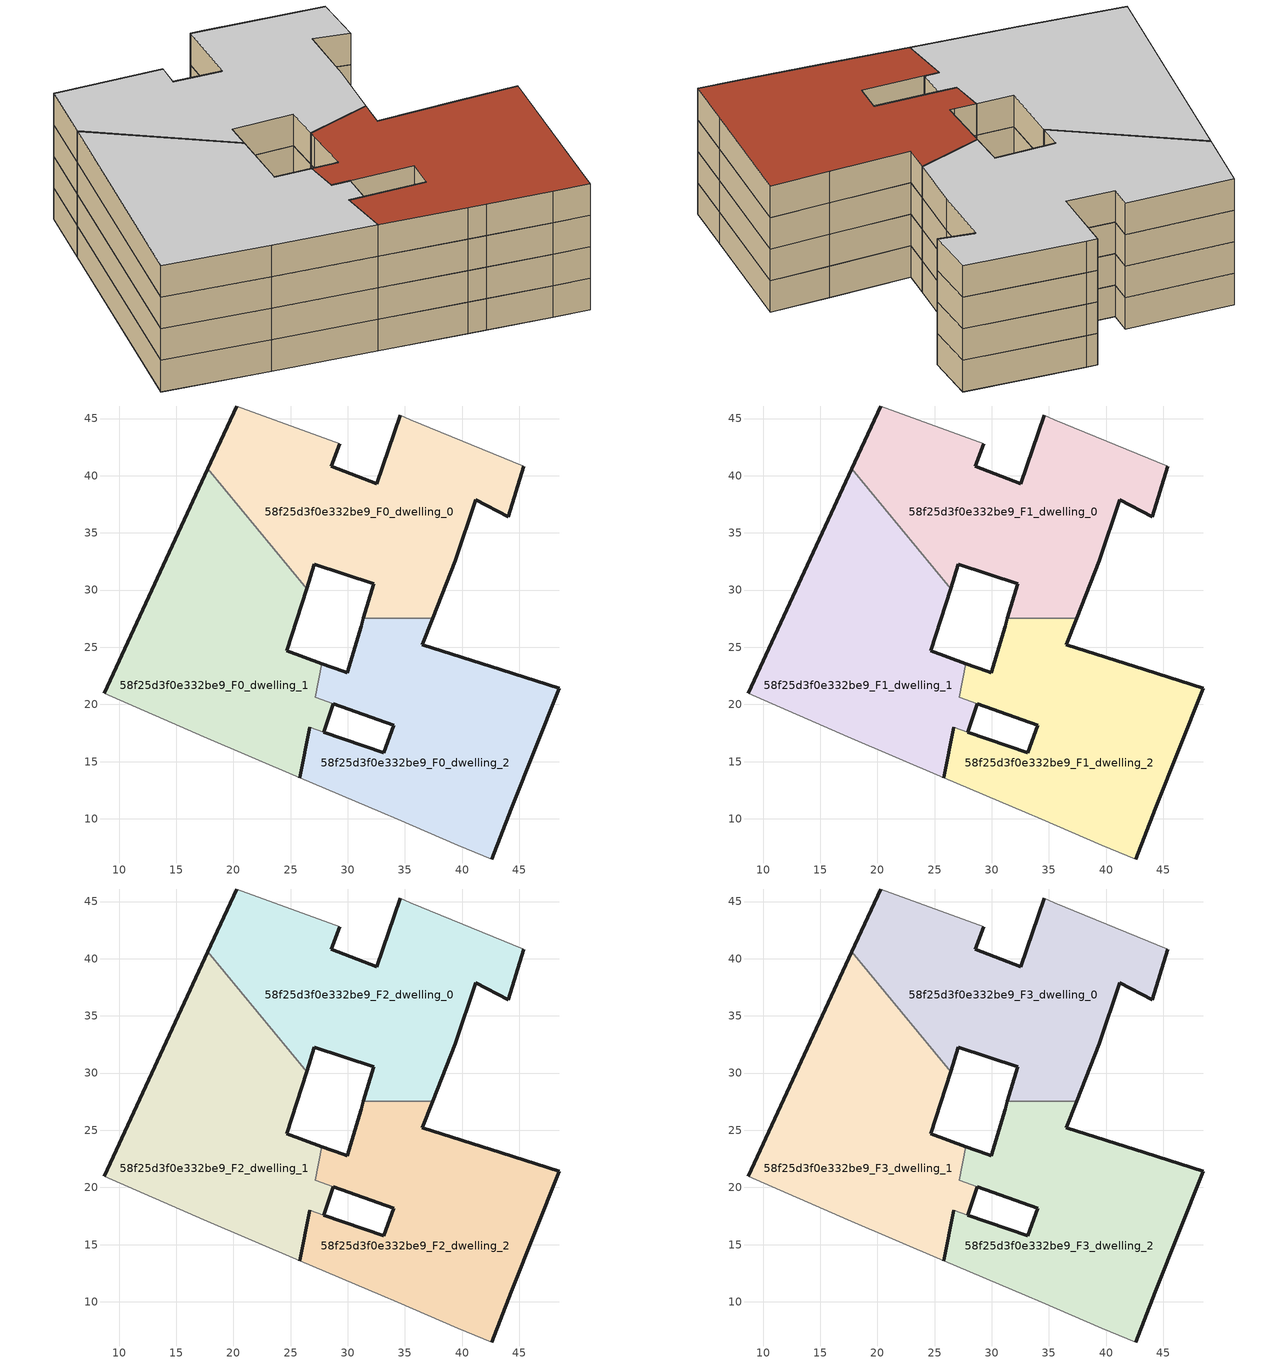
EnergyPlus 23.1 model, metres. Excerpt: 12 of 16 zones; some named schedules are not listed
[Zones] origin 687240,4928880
58f25d3f0e332be9_F0_dwelling_0
 floor ground (EU_floor_Construction): 39.4,32.55 41.17,37.9 44.05,36.41 45.37,40.84 35.47,44.91 34.59,45.27 32.55,39.31 28.55,40.85 29.3,42.82 20.3,46.1 17.76,40.59 26.4,30.1 27.08,32.27 32.26,30.56 31.37,27.54 37.43,27.54 z0
 wall outside (EU_wall_Construction): 29.3,42.82 28.55,40.85 32.55,39.31 34.59,45.27 / 45.37,40.84 44.05,36.41 41.17,37.9 39.4,32.55 37.43,27.54 / 31.37,27.54 32.26,30.56 27.08,32.27 26.4,30.1 / 17.76,40.59 20.3,46.1 z0:3
 wall adiabatic (EU_wall_Construction): 34.59,45.27 35.47,44.91 45.37,40.84 / 20.3,46.1 29.3,42.82 z0:3
 wall to 58f25d3f0e332be9_F0_dwelling_2 (EU_wall_Construction): 37.43,27.54 31.37,27.54 z0:3
 wall to 58f25d3f0e332be9_F0_dwelling_1 (EU_wall_Construction): 26.4,30.1 17.76,40.59 z0:3
58f25d3f0e332be9_F0_dwelling_1
 floor ground (EU_floor_Construction): 25.82,13.58 26.67,18 27.91,17.57 28.74,20.07 28.75,20.06 28.75,20.07 28.74,20.07 27.18,20.63 27.74,23.57 24.67,24.68 26.4,30.1 17.76,40.59 8.72,20.98 17.4,17.16 z0
 wall outside (EU_wall_Construction): 28.75,20.06 28.74,20.07 27.91,17.57 / 26.67,18 25.82,13.58 / 8.72,20.98 17.76,40.59 / 26.4,30.1 24.67,24.68 27.74,23.57 z0:3
 wall to 58f25d3f0e332be9_F0_dwelling_2 (EU_wall_Construction): 27.91,17.57 26.67,18 / 27.74,23.57 27.18,20.63 28.74,20.07 28.75,20.07 28.75,20.06 z0:3
 wall adiabatic (EU_wall_Construction): 25.82,13.58 17.4,17.16 8.72,20.98 z0:3
58f25d3f0e332be9_F0_dwelling_2
 floor ground (EU_floor_Construction): 42.57,6.49 44.31,10.9 48.48,21.42 43.41,23.04 36.52,25.24 37.43,27.54 31.37,27.54 31.16,26.84 29.97,22.78 29.59,22.91 27.74,23.57 27.18,20.63 28.74,20.07 28.75,20.07 28.75,20.06 34.04,18.17 33.14,15.76 27.92,17.56 27.91,17.57 26.67,18 26.67,17.99 25.82,13.58 32.91,10.57 34.35,9.96 39.61,7.71 z0
 wall outside (EU_wall_Construction): 27.74,23.57 29.59,22.91 29.97,22.78 31.16,26.84 31.37,27.54 / 37.43,27.54 36.52,25.24 43.41,23.04 48.48,21.42 44.31,10.9 42.57,6.49 / 25.82,13.58 26.67,17.99 26.67,18 / 27.91,17.57 27.92,17.56 33.14,15.76 34.04,18.17 28.75,20.06 z0:3
 wall adiabatic (EU_wall_Construction): 42.57,6.49 39.61,7.71 34.35,9.96 32.91,10.57 25.82,13.58 z0:3
58f25d3f0e332be9_F1_dwelling_0
 floor to 58f25d3f0e332be9_F0_dwelling_0 (EU_floor_Construction): 39.4,32.55 41.17,37.9 44.05,36.41 45.37,40.84 35.47,44.91 34.59,45.27 32.55,39.31 28.55,40.85 29.3,42.82 20.3,46.1 17.76,40.59 26.4,30.1 27.08,32.27 32.26,30.56 31.37,27.54 37.43,27.54 z3
 wall outside (EU_wall_Construction): 29.3,42.82 28.55,40.85 32.55,39.31 34.59,45.27 / 45.37,40.84 44.05,36.41 41.17,37.9 39.4,32.55 37.43,27.54 / 31.37,27.54 32.26,30.56 27.08,32.27 26.4,30.1 / 17.76,40.59 20.3,46.1 z3:6
 wall adiabatic (EU_wall_Construction): 34.59,45.27 35.47,44.91 45.37,40.84 / 20.3,46.1 29.3,42.82 z3:6
 wall to 58f25d3f0e332be9_F1_dwelling_2 (EU_wall_Construction): 37.43,27.54 31.37,27.54 z3:6
 wall to 58f25d3f0e332be9_F1_dwelling_1 (EU_wall_Construction): 26.4,30.1 17.76,40.59 z3:6
58f25d3f0e332be9_F1_dwelling_1
 floor to 58f25d3f0e332be9_F0_dwelling_1 (EU_floor_Construction): 25.82,13.58 26.67,18 27.91,17.57 28.74,20.07 28.75,20.06 28.75,20.07 28.74,20.07 27.18,20.63 27.74,23.57 24.67,24.68 26.4,30.1 17.76,40.59 8.72,20.98 17.4,17.16 z3
 wall outside (EU_wall_Construction): 28.75,20.06 28.74,20.07 27.91,17.57 / 26.67,18 25.82,13.58 / 8.72,20.98 17.76,40.59 / 26.4,30.1 24.67,24.68 27.74,23.57 z3:6
 wall to 58f25d3f0e332be9_F1_dwelling_2 (EU_wall_Construction): 27.91,17.57 26.67,18 / 27.74,23.57 27.18,20.63 28.74,20.07 28.75,20.07 28.75,20.06 z3:6
 wall adiabatic (EU_wall_Construction): 25.82,13.58 17.4,17.16 8.72,20.98 z3:6
58f25d3f0e332be9_F1_dwelling_2
 floor to 58f25d3f0e332be9_F0_dwelling_2 (EU_floor_Construction): 42.57,6.49 44.31,10.9 48.48,21.42 43.41,23.04 36.52,25.24 37.43,27.54 31.37,27.54 31.16,26.84 29.97,22.78 29.59,22.91 27.74,23.57 27.18,20.63 28.74,20.07 28.75,20.07 28.75,20.06 34.04,18.17 33.14,15.76 27.92,17.56 27.91,17.57 26.67,18 26.67,17.99 25.82,13.58 32.91,10.57 34.35,9.96 39.61,7.71 z3
 wall outside (EU_wall_Construction): 27.74,23.57 29.59,22.91 29.97,22.78 31.16,26.84 31.37,27.54 / 37.43,27.54 36.52,25.24 43.41,23.04 48.48,21.42 44.31,10.9 42.57,6.49 / 25.82,13.58 26.67,17.99 26.67,18 / 27.91,17.57 27.92,17.56 33.14,15.76 34.04,18.17 28.75,20.06 z3:6
 wall adiabatic (EU_wall_Construction): 42.57,6.49 39.61,7.71 34.35,9.96 32.91,10.57 25.82,13.58 z3:6
58f25d3f0e332be9_F2_dwelling_0
 floor to 58f25d3f0e332be9_F1_dwelling_0 (EU_floor_Construction): 39.4,32.55 41.17,37.9 44.05,36.41 45.37,40.84 35.47,44.91 34.59,45.27 32.55,39.31 28.55,40.85 29.3,42.82 20.3,46.1 17.76,40.59 26.4,30.1 27.08,32.27 32.26,30.56 31.37,27.54 37.43,27.54 z6
 wall outside (EU_wall_Construction): 29.3,42.82 28.55,40.85 32.55,39.31 34.59,45.27 / 45.37,40.84 44.05,36.41 41.17,37.9 39.4,32.55 37.43,27.54 / 31.37,27.54 32.26,30.56 27.08,32.27 26.4,30.1 / 17.76,40.59 20.3,46.1 z6:9
 wall adiabatic (EU_wall_Construction): 34.59,45.27 35.47,44.91 45.37,40.84 / 20.3,46.1 29.3,42.82 z6:9
 wall to 58f25d3f0e332be9_F2_dwelling_2 (EU_wall_Construction): 37.43,27.54 31.37,27.54 z6:9
 wall to 58f25d3f0e332be9_F2_dwelling_1 (EU_wall_Construction): 26.4,30.1 17.76,40.59 z6:9
58f25d3f0e332be9_F2_dwelling_1
 floor to 58f25d3f0e332be9_F1_dwelling_1 (EU_floor_Construction): 25.82,13.58 26.67,18 27.91,17.57 28.74,20.07 28.75,20.06 28.75,20.07 28.74,20.07 27.18,20.63 27.74,23.57 24.67,24.68 26.4,30.1 17.76,40.59 8.72,20.98 17.4,17.16 z6
 wall outside (EU_wall_Construction): 28.75,20.06 28.74,20.07 27.91,17.57 / 26.67,18 25.82,13.58 / 8.72,20.98 17.76,40.59 / 26.4,30.1 24.67,24.68 27.74,23.57 z6:9
 wall to 58f25d3f0e332be9_F2_dwelling_2 (EU_wall_Construction): 27.91,17.57 26.67,18 / 27.74,23.57 27.18,20.63 28.74,20.07 28.75,20.07 28.75,20.06 z6:9
 wall adiabatic (EU_wall_Construction): 25.82,13.58 17.4,17.16 8.72,20.98 z6:9
58f25d3f0e332be9_F2_dwelling_2
 floor to 58f25d3f0e332be9_F1_dwelling_2 (EU_floor_Construction): 42.57,6.49 44.31,10.9 48.48,21.42 43.41,23.04 36.52,25.24 37.43,27.54 31.37,27.54 31.16,26.84 29.97,22.78 29.59,22.91 27.74,23.57 27.18,20.63 28.74,20.07 28.75,20.07 28.75,20.06 34.04,18.17 33.14,15.76 27.92,17.56 27.91,17.57 26.67,18 26.67,17.99 25.82,13.58 32.91,10.57 34.35,9.96 39.61,7.71 z6
 wall outside (EU_wall_Construction): 27.74,23.57 29.59,22.91 29.97,22.78 31.16,26.84 31.37,27.54 / 37.43,27.54 36.52,25.24 43.41,23.04 48.48,21.42 44.31,10.9 42.57,6.49 / 25.82,13.58 26.67,17.99 26.67,18 / 27.91,17.57 27.92,17.56 33.14,15.76 34.04,18.17 28.75,20.06 z6:9
 wall adiabatic (EU_wall_Construction): 42.57,6.49 39.61,7.71 34.35,9.96 32.91,10.57 25.82,13.58 z6:9
58f25d3f0e332be9_F3_dwelling_0
 floor to 58f25d3f0e332be9_F2_dwelling_0 (EU_floor_Construction): 39.4,32.55 41.17,37.9 44.05,36.41 45.37,40.84 35.47,44.91 34.59,45.27 32.55,39.31 28.55,40.85 29.3,42.82 20.3,46.1 17.76,40.59 26.4,30.1 27.08,32.27 32.26,30.56 31.37,27.54 37.43,27.54 z9
 wall outside (EU_wall_Construction): 29.3,42.82 28.55,40.85 32.55,39.31 34.59,45.27 / 45.37,40.84 44.05,36.41 41.17,37.9 39.4,32.55 37.43,27.54 / 31.37,27.54 32.26,30.56 27.08,32.27 26.4,30.1 / 17.76,40.59 20.3,46.1 z9:12
 wall adiabatic (EU_wall_Construction): 34.59,45.27 35.47,44.91 45.37,40.84 / 20.3,46.1 29.3,42.82 z9:12
 wall to 58f25d3f0e332be9_F3_dwelling_2 (EU_wall_Construction): 37.43,27.54 31.37,27.54 z9:12
 wall to 58f25d3f0e332be9_F3_dwelling_1 (EU_wall_Construction): 26.4,30.1 17.76,40.59 z9:12
 ceiling to 58f25d3f0e332be9_F4_dwelling_0 (EU_floor_Construction): 45.37,40.84 44.05,36.41 41.17,37.9 39.4,32.55 37.43,27.54 31.37,27.54 32.26,30.56 27.08,32.27 26.4,30.1 17.76,40.59 20.3,46.1 29.3,42.82 28.55,40.85 32.55,39.31 34.59,45.27 35.47,44.91 z12
58f25d3f0e332be9_F3_dwelling_1
 floor to 58f25d3f0e332be9_F2_dwelling_1 (EU_floor_Construction): 25.82,13.58 26.67,18 27.91,17.57 28.74,20.07 28.75,20.06 28.75,20.07 28.74,20.07 27.18,20.63 27.74,23.57 24.67,24.68 26.4,30.1 17.76,40.59 8.72,20.98 17.4,17.16 z9
 wall outside (EU_wall_Construction): 28.75,20.06 28.74,20.07 27.91,17.57 / 26.67,18 25.82,13.58 / 8.72,20.98 17.76,40.59 / 26.4,30.1 24.67,24.68 27.74,23.57 z9:12
 wall to 58f25d3f0e332be9_F3_dwelling_2 (EU_wall_Construction): 27.91,17.57 26.67,18 / 27.74,23.57 27.18,20.63 28.74,20.07 28.75,20.07 28.75,20.06 z9:12
 wall adiabatic (EU_wall_Construction): 25.82,13.58 17.4,17.16 8.72,20.98 z9:12
 ceiling to 58f25d3f0e332be9_F4_dwelling_1 (EU_floor_Construction): 26.4,30.1 24.67,24.68 27.74,23.57 27.18,20.63 28.74,20.07 28.75,20.07 28.75,20.06 28.74,20.07 27.91,17.57 26.67,18 25.82,13.58 17.4,17.16 8.72,20.98 17.76,40.59 z12
58f25d3f0e332be9_F3_dwelling_2
 floor to 58f25d3f0e332be9_F2_dwelling_2 (EU_floor_Construction): 42.57,6.49 44.31,10.9 48.48,21.42 43.41,23.04 36.52,25.24 37.43,27.54 31.37,27.54 31.16,26.84 29.97,22.78 29.59,22.91 27.74,23.57 27.18,20.63 28.74,20.07 28.75,20.07 28.75,20.06 34.04,18.17 33.14,15.76 27.92,17.56 27.91,17.57 26.67,18 26.67,17.99 25.82,13.58 32.91,10.57 34.35,9.96 39.61,7.71 z9
 wall outside (EU_wall_Construction): 27.74,23.57 29.59,22.91 29.97,22.78 31.16,26.84 31.37,27.54 / 37.43,27.54 36.52,25.24 43.41,23.04 48.48,21.42 44.31,10.9 42.57,6.49 / 25.82,13.58 26.67,17.99 26.67,18 / 27.91,17.57 27.92,17.56 33.14,15.76 34.04,18.17 28.75,20.06 z9:12
 wall adiabatic (EU_wall_Construction): 42.57,6.49 39.61,7.71 34.35,9.96 32.91,10.57 25.82,13.58 z9:12
 roof outside (EU_roof_Construction): 48.48,21.42 44.31,10.9 42.57,6.49 39.61,7.71 34.35,9.96 32.91,10.57 25.82,13.58 26.67,17.99 26.67,18 27.91,17.57 27.92,17.56 33.14,15.76 34.04,18.17 28.75,20.06 28.75,20.07 28.74,20.07 27.18,20.63 27.74,23.57 29.59,22.91 29.97,22.78 31.16,26.84 31.37,27.54 37.43,27.54 36.52,25.24 43.41,23.04 z12
[Building]
EU S2 Campaign: North Axis=0; Terrain=City; Solar Distribution=FullExterior
[Site:Location]
Bologna: Latitude=44.5; Longitude=11.25; Time Zone=1; Elevation=37
[SizingPeriod:WeatherFileDays]
AnnualSizingPeriod: Begin Month=1; Begin Day of Month=1; End Month=12; End Day of Month=31; Day of Week for Start Day=Monday; Use Weather File Daylight Saving Period=No; Use Weather File Rain and Snow Indicators=No
[MATERIAL]
EU_InternalMass_Material: Roughness=MediumRough; Thickness=0.1; Conductivity=1; Density=1800; Specific Heat=900; Thermal Absorptance=0.9; Solar Absorptance=0.7; Visible Absorptance=0.7
[MATERIAL:NOMASS] Roughness=MediumRough; Thermal Absorptance=0.9; Solar Absorptance=0.7; Visible Absorptance=0.7
Name | Thermal Resistance
EU_wall_NoMass | 0.905828
EU_roof_NoMass | 0.37593
EU_floor_NoMass | 0.67114
[CONSTRUCTION]
EU_wall_Construction: EU_wall_NoMass
EU_roof_Construction: EU_roof_NoMass
EU_floor_Construction: EU_floor_NoMass
EU_InternalMass_Construction: EU_InternalMass_Material
[ZONE] Type=1; Multiplier=1; Ceiling Height=autocalculate; Floor Area=autocalculate; Part of Total Floor Area=Yes
Name | Volume
58f25d3f0e332be9_F0_dwelling_0; 58f25d3f0e332be9_F1_dwelling_0; 58f25d3f0e332be9_F2_dwelling_0; 58f25d3f0e332be9_F3_dwelling_0 | 838.923
58f25d3f0e332be9_F0_dwelling_1; 58f25d3f0e332be9_F1_dwelling_1; 58f25d3f0e332be9_F2_dwelling_1; 58f25d3f0e332be9_F3_dwelling_1 | 850.876
58f25d3f0e332be9_F0_dwelling_2; 58f25d3f0e332be9_F1_dwelling_2; 58f25d3f0e332be9_F2_dwelling_2; 58f25d3f0e332be9_F3_dwelling_2 | 827.021
[INTERNALMASS] Construction=EU_InternalMass_Construction
Name | Zone or ZoneList | Surface Area
58f25d3f0e332be9_F0_dwelling_0_EU_InternalMass | 58f25d3f0e332be9_F0_dwelling_0 | 279.641
58f25d3f0e332be9_F0_dwelling_1_EU_InternalMass | 58f25d3f0e332be9_F0_dwelling_1 | 283.626
58f25d3f0e332be9_F0_dwelling_2_EU_InternalMass | 58f25d3f0e332be9_F0_dwelling_2 | 275.674
58f25d3f0e332be9_F1_dwelling_0_EU_InternalMass | 58f25d3f0e332be9_F1_dwelling_0 | 279.641
58f25d3f0e332be9_F1_dwelling_1_EU_InternalMass | 58f25d3f0e332be9_F1_dwelling_1 | 283.626
58f25d3f0e332be9_F1_dwelling_2_EU_InternalMass | 58f25d3f0e332be9_F1_dwelling_2 | 275.674
58f25d3f0e332be9_F2_dwelling_0_EU_InternalMass | 58f25d3f0e332be9_F2_dwelling_0 | 279.641
58f25d3f0e332be9_F2_dwelling_1_EU_InternalMass | 58f25d3f0e332be9_F2_dwelling_1 | 283.626
58f25d3f0e332be9_F2_dwelling_2_EU_InternalMass | 58f25d3f0e332be9_F2_dwelling_2 | 275.674
58f25d3f0e332be9_F3_dwelling_0_EU_InternalMass | 58f25d3f0e332be9_F3_dwelling_0 | 279.641
58f25d3f0e332be9_F3_dwelling_1_EU_InternalMass | 58f25d3f0e332be9_F3_dwelling_1 | 283.626
58f25d3f0e332be9_F3_dwelling_2_EU_InternalMass | 58f25d3f0e332be9_F3_dwelling_2 | 275.674
[OTHEREQUIPMENT] Fuel Type=Electricity; Design Level Calculation Method=Watts/Area; Power per Zone Floor Area=1; Fraction Latent=0; Fraction Radiant=0; Fraction Lost=0; Carbon Dioxide Generation Rate=0; EndUse Subcategory=EU_Step8_InternalGains
Name | Zone or ZoneList or Space or SpaceList | Schedule
EU_Step8_InternalGain_58f25d3f0e332be9_F0_dwelling_0_f000 | 58f25d3f0e332be9_F0_dwelling_0 | EU_Step8_GainSchedule_58f25d3f0e332be9_F0_dwelling_0_f000
EU_Step8_InternalGain_58f25d3f0e332be9_F0_dwelling_1_f000 | 58f25d3f0e332be9_F0_dwelling_1 | EU_Step8_GainSchedule_58f25d3f0e332be9_F0_dwelling_1_f000
EU_Step8_InternalGain_58f25d3f0e332be9_F0_dwelling_2_f000 | 58f25d3f0e332be9_F0_dwelling_2 | EU_Step8_GainSchedule_58f25d3f0e332be9_F0_dwelling_2_f000
EU_Step8_InternalGain_58f25d3f0e332be9_F1_dwelling_0_f000 | 58f25d3f0e332be9_F1_dwelling_0 | EU_Step8_GainSchedule_58f25d3f0e332be9_F1_dwelling_0_f000
EU_Step8_InternalGain_58f25d3f0e332be9_F1_dwelling_1_f000 | 58f25d3f0e332be9_F1_dwelling_1 | EU_Step8_GainSchedule_58f25d3f0e332be9_F1_dwelling_1_f000
EU_Step8_InternalGain_58f25d3f0e332be9_F1_dwelling_2_f000 | 58f25d3f0e332be9_F1_dwelling_2 | EU_Step8_GainSchedule_58f25d3f0e332be9_F1_dwelling_2_f000
EU_Step8_InternalGain_58f25d3f0e332be9_F2_dwelling_0_f000 | 58f25d3f0e332be9_F2_dwelling_0 | EU_Step8_GainSchedule_58f25d3f0e332be9_F2_dwelling_0_f000
EU_Step8_InternalGain_58f25d3f0e332be9_F2_dwelling_1_f000 | 58f25d3f0e332be9_F2_dwelling_1 | EU_Step8_GainSchedule_58f25d3f0e332be9_F2_dwelling_1_f000
EU_Step8_InternalGain_58f25d3f0e332be9_F2_dwelling_2_f000 | 58f25d3f0e332be9_F2_dwelling_2 | EU_Step8_GainSchedule_58f25d3f0e332be9_F2_dwelling_2_f000
EU_Step8_InternalGain_58f25d3f0e332be9_F3_dwelling_0_f000 | 58f25d3f0e332be9_F3_dwelling_0 | EU_Step8_GainSchedule_58f25d3f0e332be9_F3_dwelling_0_f000
EU_Step8_InternalGain_58f25d3f0e332be9_F3_dwelling_1_f000 | 58f25d3f0e332be9_F3_dwelling_1 | EU_Step8_GainSchedule_58f25d3f0e332be9_F3_dwelling_1_f000
EU_Step8_InternalGain_58f25d3f0e332be9_F3_dwelling_2_f000 | 58f25d3f0e332be9_F3_dwelling_2 | EU_Step8_GainSchedule_58f25d3f0e332be9_F3_dwelling_2_f000
[ZONEVENTILATION:DESIGNFLOWRATE] Schedule=EU_AlwaysOn; Design Flow Rate Calculation Method=AirChanges/Hour; Air Changes per Hour=0.73129; Ventilation Type=Natural; Fan Pressure Rise=0; Fan Total Efficiency=1; Constant Term Coefficient=1; Temperature Term Coefficient=0; Velocity Term Coefficient=0; Velocity Squared Term Coefficient=0; Minimum Indoor Temperature=-100; Maximum Indoor Temperature=100; Delta Temperature=-100; Minimum Outdoor Temperature=-100; Maximum Outdoor Temperature=100; Maximum Wind Speed=40
Name | Zone or ZoneList or Space or SpaceList
EU_ConstantAir_58f25d3f0e332be9_F0_dwelling_0 | 58f25d3f0e332be9_F0_dwelling_0
EU_ConstantAir_58f25d3f0e332be9_F0_dwelling_1 | 58f25d3f0e332be9_F0_dwelling_1
EU_ConstantAir_58f25d3f0e332be9_F0_dwelling_2 | 58f25d3f0e332be9_F0_dwelling_2
EU_ConstantAir_58f25d3f0e332be9_F1_dwelling_0 | 58f25d3f0e332be9_F1_dwelling_0
EU_ConstantAir_58f25d3f0e332be9_F1_dwelling_1 | 58f25d3f0e332be9_F1_dwelling_1
EU_ConstantAir_58f25d3f0e332be9_F1_dwelling_2 | 58f25d3f0e332be9_F1_dwelling_2
EU_ConstantAir_58f25d3f0e332be9_F2_dwelling_0 | 58f25d3f0e332be9_F2_dwelling_0
EU_ConstantAir_58f25d3f0e332be9_F2_dwelling_1 | 58f25d3f0e332be9_F2_dwelling_1
EU_ConstantAir_58f25d3f0e332be9_F2_dwelling_2 | 58f25d3f0e332be9_F2_dwelling_2
EU_ConstantAir_58f25d3f0e332be9_F3_dwelling_0 | 58f25d3f0e332be9_F3_dwelling_0
EU_ConstantAir_58f25d3f0e332be9_F3_dwelling_1 | 58f25d3f0e332be9_F3_dwelling_1
EU_ConstantAir_58f25d3f0e332be9_F3_dwelling_2 | 58f25d3f0e332be9_F3_dwelling_2
[HVACTEMPLATE:THERMOSTAT] Constant Heating Setpoint=20; Constant Cooling Setpoint=50
EU_HeatOnly_58f25d3f0e332be9_F0_dwelling_0; EU_HeatOnly_58f25d3f0e332be9_F0_dwelling_1; EU_HeatOnly_58f25d3f0e332be9_F0_dwelling_2; EU_HeatOnly_58f25d3f0e332be9_F1_dwelling_0; EU_HeatOnly_58f25d3f0e332be9_F1_dwelling_1; EU_HeatOnly_58f25d3f0e332be9_F1_dwelling_2; EU_HeatOnly_58f25d3f0e332be9_F2_dwelling_0; EU_HeatOnly_58f25d3f0e332be9_F2_dwelling_1; EU_HeatOnly_58f25d3f0e332be9_F2_dwelling_2
